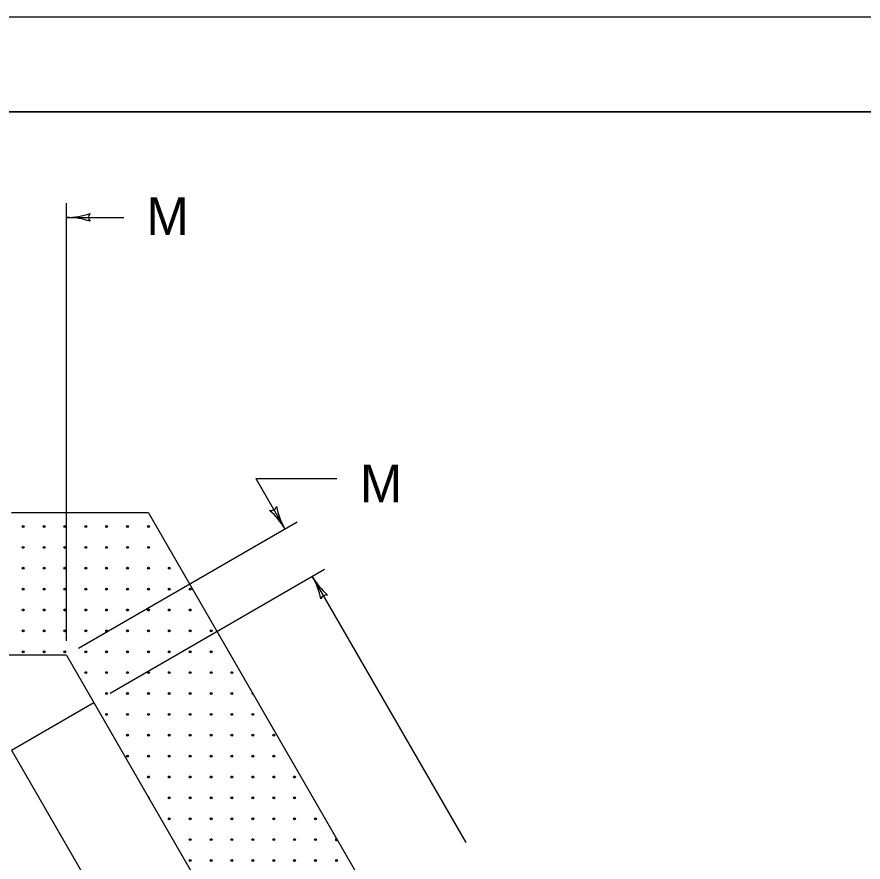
# Model space of a CAD drawing. Extents: x 1000 to 1036.3, y 1000 to 1022.
# Drawn here: x 1013.503 to 1017.96, y 1017.546 to 1022 of the extents above; entities that cross this region are included whole.
import ezdxf

# ---------------------------------------------------------------- set-up
doc = ezdxf.new("R2010")
doc.units = 0
for name, color, linetype in [('Level 1', 7, 'Continuous'), ('Level 10', 7, 'Continuous'), ('Level 11', 7, 'Continuous')]:
    doc.layers.add(name, color=color, linetype=linetype)

msp = doc.modelspace()

# ---------------------------------------------------------------- linework, layer by layer
at = {"layer": 'Level 1'}
for p, q in [((1013.7632, 1018.7118), (1013.7632, 1021.0184)), ((1013.7632, 1020.9434), (1014.0668, 1020.9434)), ((1014.7616, 1019.5669), (1015.188, 1019.5669)), ((1014.7616, 1019.5669), (1014.9148, 1019.3017)), ((1014.1961, 1019.3868), (1013.4745, 1019.3868)), ((1014.1961, 1019.3868), (1016.432, 1015.5141)), ((1013.8281, 1018.6742), (1014.9797, 1019.3392)), ((1013.9941, 1018.4368), (1015.124, 1019.0892)), ((1015.0591, 1019.0517), (1015.8683, 1017.65)), ((1013.7632, 1018.6368), (1010.4358, 1018.6368)), ((1013.7632, 1018.6368), (1015.7825, 1015.1392)), ((1013.4745, 1018.1368), (1013.9075, 1018.3868)), ((1013.4745, 1018.1368), (1015.3495, 1014.8892))]:
    msp.add_line(p, q, dxfattribs=at)
for centre, radius in [((1013.5356, 1019.3148), 0.005), ((1013.5356, 1019.3148), 0.0025), ((1013.6456, 1019.3148), 0.005), ((1013.6456, 1019.3148), 0.0025), ((1013.7556, 1019.3148), 0.005), ((1013.7556, 1019.3148), 0.0025), ((1013.8656, 1019.3148), 0.005), ((1013.8656, 1019.3148), 0.0025), ((1013.9756, 1019.3148), 0.005), ((1013.9756, 1019.3148), 0.0025), ((1014.0856, 1019.3148), 0.005), ((1014.0856, 1019.3148), 0.0025), ((1014.1956, 1019.3148), 0.005), ((1014.1956, 1019.3148), 0.0025), ((1013.5356, 1019.2048), 0.005), ((1013.5356, 1019.2048), 0.0025), ((1013.6456, 1019.2048), 0.005), ((1013.6456, 1019.2048), 0.0025), ((1013.7556, 1019.2048), 0.005), ((1013.7556, 1019.2048), 0.0025), ((1013.8656, 1019.2048), 0.005), ((1013.8656, 1019.2048), 0.0025), ((1013.9756, 1019.2048), 0.005), ((1013.9756, 1019.2048), 0.0025), ((1014.0856, 1019.2048), 0.005), ((1014.0856, 1019.2048), 0.0025), ((1014.1956, 1019.2048), 0.005), ((1014.1956, 1019.2048), 0.0025), ((1013.5356, 1019.0948), 0.005), ((1013.5356, 1019.0948), 0.0025), ((1013.6456, 1019.0948), 0.005), ((1013.6456, 1019.0948), 0.0025), ((1013.7556, 1019.0948), 0.005), ((1013.7556, 1019.0948), 0.0025), ((1013.8656, 1019.0948), 0.005), ((1013.8656, 1019.0948), 0.0025), ((1013.9756, 1019.0948), 0.005), ((1013.9756, 1019.0948), 0.0025), ((1014.0856, 1019.0948), 0.005), ((1014.0856, 1019.0948), 0.0025), ((1014.1956, 1019.0948), 0.005), ((1014.1956, 1019.0948), 0.0025), ((1014.3056, 1019.0948), 0.005), ((1014.3056, 1019.0948), 0.0025), ((1013.5356, 1018.9848), 0.005), ((1013.5356, 1018.9848), 0.0025), ((1013.6456, 1018.9848), 0.005), ((1013.6456, 1018.9848), 0.0025), ((1013.7556, 1018.9848), 0.005), ((1013.7556, 1018.9848), 0.0025), ((1013.8656, 1018.9848), 0.005), ((1013.8656, 1018.9848), 0.0025), ((1013.9756, 1018.9848), 0.005), ((1013.9756, 1018.9848), 0.0025), ((1014.0856, 1018.9848), 0.005), ((1014.0856, 1018.9848), 0.0025), ((1014.1956, 1018.9848), 0.005), ((1014.1956, 1018.9848), 0.0025), ((1014.3056, 1018.9848), 0.005), ((1014.3056, 1018.9848), 0.0025), ((1014.4156, 1018.9848), 0.005), ((1014.4156, 1018.9848), 0.0025), ((1013.5356, 1018.8748), 0.005), ((1013.6456, 1018.8748), 0.005), ((1013.7556, 1018.8748), 0.005), ((1013.8656, 1018.8748), 0.005), ((1013.9756, 1018.8748), 0.005), ((1014.0856, 1018.8748), 0.005), ((1014.1956, 1018.8748), 0.005), ((1014.3056, 1018.8748), 0.005), ((1014.4156, 1018.8748), 0.005), ((1013.5356, 1018.8748), 0.0025), ((1013.6456, 1018.8748), 0.0025), ((1013.7556, 1018.8748), 0.0025), ((1013.8656, 1018.8748), 0.0025), ((1013.9756, 1018.8748), 0.0025), ((1014.0856, 1018.8748), 0.0025), ((1014.1956, 1018.8748), 0.0025), ((1014.3056, 1018.8748), 0.0025), ((1014.4156, 1018.8748), 0.0025), ((1013.5356, 1018.7648), 0.005), ((1013.5356, 1018.7648), 0.0025), ((1013.6456, 1018.7648), 0.005), ((1013.6456, 1018.7648), 0.0025), ((1013.7556, 1018.7648), 0.005), ((1013.7556, 1018.7648), 0.0025), ((1013.8656, 1018.7648), 0.005), ((1013.8656, 1018.7648), 0.0025), ((1013.9756, 1018.7648), 0.005), ((1013.9756, 1018.7648), 0.0025), ((1014.0856, 1018.7648), 0.005), ((1014.0856, 1018.7648), 0.0025), ((1014.1956, 1018.7648), 0.005), ((1014.1956, 1018.7648), 0.0025), ((1014.3056, 1018.7648), 0.005), ((1014.3056, 1018.7648), 0.0025), ((1014.4156, 1018.7648), 0.005), ((1014.4156, 1018.7648), 0.0025), ((1014.5256, 1018.7648), 0.005), ((1014.5256, 1018.7648), 0.0025), ((1013.5356, 1018.6548), 0.005), ((1013.5356, 1018.6548), 0.0025), ((1013.6456, 1018.6548), 0.005), ((1013.6456, 1018.6548), 0.0025), ((1013.7556, 1018.6548), 0.005), ((1013.7556, 1018.6548), 0.0025), ((1013.8656, 1018.6548), 0.005), ((1013.8656, 1018.6548), 0.0025), ((1013.9756, 1018.6548), 0.005), ((1013.9756, 1018.6548), 0.0025), ((1014.0856, 1018.6548), 0.005), ((1014.0856, 1018.6548), 0.0025), ((1014.1956, 1018.6548), 0.005), ((1014.1956, 1018.6548), 0.0025), ((1014.3056, 1018.6548), 0.005), ((1014.3056, 1018.6548), 0.0025), ((1014.4156, 1018.6548), 0.005), ((1014.4156, 1018.6548), 0.0025), ((1014.5256, 1018.6548), 0.005), ((1014.5256, 1018.6548), 0.0025), ((1013.8656, 1018.5448), 0.005), ((1013.8656, 1018.5448), 0.0025), ((1013.9756, 1018.5448), 0.005), ((1013.9756, 1018.5448), 0.0025), ((1014.0856, 1018.5448), 0.005), ((1014.0856, 1018.5448), 0.0025), ((1014.1956, 1018.5448), 0.005), ((1014.1956, 1018.5448), 0.0025), ((1014.3056, 1018.5448), 0.005), ((1014.3056, 1018.5448), 0.0025), ((1014.4156, 1018.5448), 0.005), ((1014.4156, 1018.5448), 0.0025), ((1014.5256, 1018.5448), 0.005), ((1014.5256, 1018.5448), 0.0025), ((1014.6356, 1018.5448), 0.005), ((1014.6356, 1018.5448), 0.0025), ((1013.9756, 1018.4348), 0.005), ((1013.9756, 1018.4348), 0.0025), ((1014.0856, 1018.4348), 0.005), ((1014.0856, 1018.4348), 0.0025), ((1014.1956, 1018.4348), 0.005), ((1014.1956, 1018.4348), 0.0025), ((1014.3056, 1018.4348), 0.005), ((1014.3056, 1018.4348), 0.0025), ((1014.4156, 1018.4348), 0.005), ((1014.4156, 1018.4348), 0.0025), ((1014.5256, 1018.4348), 0.005), ((1014.5256, 1018.4348), 0.0025), ((1014.6356, 1018.4348), 0.005), ((1014.6356, 1018.4348), 0.0025), ((1013.9756, 1018.3248), 0.005), ((1013.9756, 1018.3248), 0.0025), ((1014.0856, 1018.3248), 0.005), ((1014.0856, 1018.3248), 0.0025), ((1014.1956, 1018.3248), 0.005), ((1014.1956, 1018.3248), 0.0025), ((1014.3056, 1018.3248), 0.005), ((1014.3056, 1018.3248), 0.0025), ((1014.4156, 1018.3248), 0.005), ((1014.4156, 1018.3248), 0.0025), ((1014.5256, 1018.3248), 0.005), ((1014.5256, 1018.3248), 0.0025), ((1014.6356, 1018.3248), 0.005), ((1014.6356, 1018.3248), 0.0025), ((1014.7456, 1018.3248), 0.005), ((1014.7456, 1018.3248), 0.0025), ((1014.0856, 1018.2148), 0.005), ((1014.0856, 1018.2148), 0.0025), ((1014.1956, 1018.2148), 0.005), ((1014.1956, 1018.2148), 0.0025), ((1014.3056, 1018.2148), 0.005), ((1014.3056, 1018.2148), 0.0025), ((1014.4156, 1018.2148), 0.005), ((1014.4156, 1018.2148), 0.0025), ((1014.5256, 1018.2148), 0.005), ((1014.5256, 1018.2148), 0.0025), ((1014.6356, 1018.2148), 0.005), ((1014.6356, 1018.2148), 0.0025), ((1014.7456, 1018.2148), 0.005), ((1014.7456, 1018.2148), 0.0025), ((1014.8556, 1018.2148), 0.005), ((1014.8556, 1018.2148), 0.0025), ((1014.0856, 1018.1048), 0.005), ((1014.0856, 1018.1048), 0.0025), ((1014.1956, 1018.1048), 0.005), ((1014.1956, 1018.1048), 0.0025), ((1014.3056, 1018.1048), 0.005), ((1014.3056, 1018.1048), 0.0025), ((1014.4156, 1018.1048), 0.005), ((1014.4156, 1018.1048), 0.0025), ((1014.5256, 1018.1048), 0.005), ((1014.5256, 1018.1048), 0.0025), ((1014.6356, 1018.1048), 0.005), ((1014.6356, 1018.1048), 0.0025), ((1014.7456, 1018.1048), 0.005), ((1014.7456, 1018.1048), 0.0025), ((1014.8556, 1018.1048), 0.005), ((1014.8556, 1018.1048), 0.0025), ((1014.1956, 1017.9948), 0.005), ((1014.1956, 1017.9948), 0.0025), ((1014.3056, 1017.9948), 0.005), ((1014.3056, 1017.9948), 0.0025), ((1014.4156, 1017.9948), 0.005), ((1014.4156, 1017.9948), 0.0025), ((1014.5256, 1017.9948), 0.005), ((1014.5256, 1017.9948), 0.0025), ((1014.6356, 1017.9948), 0.005), ((1014.6356, 1017.9948), 0.0025), ((1014.7456, 1017.9948), 0.005), ((1014.7456, 1017.9948), 0.0025), ((1014.8556, 1017.9948), 0.005), ((1014.8556, 1017.9948), 0.0025), ((1014.9656, 1017.9948), 0.005), ((1014.9656, 1017.9948), 0.0025), ((1014.3056, 1017.8848), 0.005), ((1014.3056, 1017.8848), 0.0025), ((1014.4156, 1017.8848), 0.005), ((1014.4156, 1017.8848), 0.0025), ((1014.5256, 1017.8848), 0.005), ((1014.5256, 1017.8848), 0.0025), ((1014.6356, 1017.8848), 0.005), ((1014.6356, 1017.8848), 0.0025), ((1014.7456, 1017.8848), 0.005), ((1014.7456, 1017.8848), 0.0025), ((1014.8556, 1017.8848), 0.005), ((1014.8556, 1017.8848), 0.0025), ((1014.9656, 1017.8848), 0.005), ((1014.9656, 1017.8848), 0.0025), ((1014.3056, 1017.7748), 0.005), ((1014.3056, 1017.7748), 0.0025), ((1014.4156, 1017.7748), 0.005), ((1014.4156, 1017.7748), 0.0025), ((1014.5256, 1017.7748), 0.005), ((1014.5256, 1017.7748), 0.0025), ((1014.6356, 1017.7748), 0.005), ((1014.6356, 1017.7748), 0.0025), ((1014.7456, 1017.7748), 0.005), ((1014.7456, 1017.7748), 0.0025), ((1014.8556, 1017.7748), 0.005), ((1014.8556, 1017.7748), 0.0025), ((1014.9656, 1017.7748), 0.005), ((1014.9656, 1017.7748), 0.0025), ((1015.0756, 1017.7748), 0.005), ((1015.0756, 1017.7748), 0.0025), ((1014.4156, 1017.6648), 0.005), ((1014.4156, 1017.6648), 0.0025), ((1014.5256, 1017.6648), 0.005), ((1014.5256, 1017.6648), 0.0025), ((1014.6356, 1017.6648), 0.005), ((1014.6356, 1017.6648), 0.0025), ((1014.7456, 1017.6648), 0.005), ((1014.7456, 1017.6648), 0.0025), ((1014.8556, 1017.6648), 0.005), ((1014.8556, 1017.6648), 0.0025), ((1014.9656, 1017.6648), 0.005), ((1014.9656, 1017.6648), 0.0025), ((1015.0756, 1017.6648), 0.005), ((1015.0756, 1017.6648), 0.0025), ((1015.1856, 1017.6648), 0.0025), ((1014.4156, 1017.5548), 0.005), ((1014.4156, 1017.5548), 0.0025), ((1014.5256, 1017.5548), 0.005), ((1014.5256, 1017.5548), 0.0025), ((1014.6356, 1017.5548), 0.005), ((1014.6356, 1017.5548), 0.0025), ((1014.7456, 1017.5548), 0.005), ((1014.7456, 1017.5548), 0.0025), ((1014.8556, 1017.5548), 0.005), ((1014.8556, 1017.5548), 0.0025), ((1014.9656, 1017.5548), 0.005), ((1014.9656, 1017.5548), 0.0025), ((1015.0756, 1017.5548), 0.005), ((1015.0756, 1017.5548), 0.0025), ((1015.1856, 1017.5548), 0.005), ((1015.1856, 1017.5548), 0.0025)]:
    msp.add_circle(centre, radius, dxfattribs=at)
for centre, radius, start, end in [((1013.7632, 1021.3344), 0.3909, 269.9878, 270), ((1013.7632, 1021.3344), 0.3909, 270, 288.6688), ((1013.7632, 1020.5525), 0.3909, 71.3472, 89.9939), ((1013.9118, 1020.9434), 0.0313, 138.7746, 220.8913), ((1014.8404, 1019.4304), 0.0313, 258.7786, 340.8953), ((1015.2533, 1019.4972), 0.3909, 191.3511, 209.9979), ((1014.5762, 1019.1062), 0.3909, 30.004, 48.6728), ((1014.5762, 1019.1062), 0.3909, 29.9917, 30.004), ((1014.3056, 1019.2048), 0.005, 169.2649, 250.7347), ((1015.3976, 1019.2471), 0.3909, 209.9877, 209.9999), ((1015.3976, 1019.2471), 0.3909, 209.9999, 228.6687), ((1014.7205, 1018.8562), 0.3909, 11.3471, 29.9938), ((1015.1334, 1018.9229), 0.0313, 78.7745, 160.8912), ((1014.7456, 1018.4348), 0.005, 118.1971, 301.8025), ((1014.7456, 1018.4348), 0.0025, 116.3926, 303.607), ((1014.1956, 1017.8848), 0.005, 318.0527, 101.9462), ((1014.1956, 1017.8848), 0.0025, 338.3011, 81.6977), ((1015.1856, 1017.6648), 0.005, 64.8496, 355.15)]:
    msp.add_arc(centre, radius, start, end, dxfattribs=at)
at = {"layer": 'Level 10'}
for p, q in [((1000, 1022), (1036, 1022)), ((1007, 1021.5), (1035.5, 1021.5))]:
    msp.add_line(p, q, dxfattribs=at)
at = {"layer": 'Level 11'}
msp.add_lwpolyline([(1007, 1000.5), (1035.5, 1000.5), (1035.5, 1021.5), (1007, 1021.5)], close=True, dxfattribs=at)

# ---------------------------------------------------------------- texts
at = {"layer": 'Level 1'}
for p in [(1014.1849, 1020.85), (1015.3098, 1019.4413)]:
    msp.add_text('M', height=0.2, dxfattribs=at).set_placement(p)

doc.saveas('drawing.dxf')
